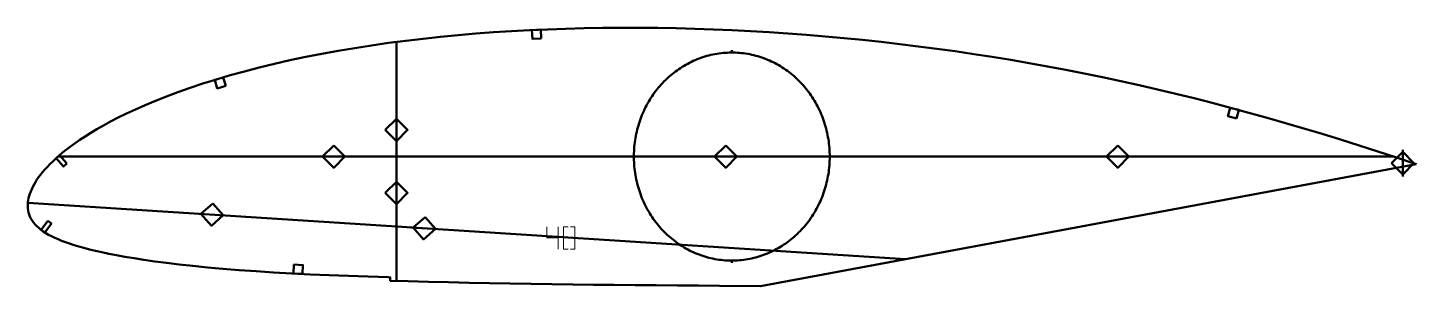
# Model space of a CAD drawing. Header units: metres. Extents: x 9 to 630, y 142 to 258.
import ezdxf

# ---------------------------------------------------------------- set-up
doc = ezdxf.new("R2010")
doc.units = ezdxf.units.M
doc.layers.add('Layer', color=1, linetype='Continuous', lineweight=50)
doc.layers.add('NumLabel', color=1, linetype='Continuous', lineweight=15)

msp = doc.modelspace()

# ---------------------------------------------------------------- linework, layer by layer
at = {"layer": 'Layer', "color": 7}
for p, q in [((174.29, 144.46), (174.29, 251.22)), ((174.29, 205.9), (174.29, 217.9)), ((22.95, 200), (620.19, 200)), ((140.3, 200), (152.3, 200)), ((315.57, 200), (327.57, 200)), ((490.84, 200), (502.84, 200)), ((624.29, 191.07), (624.29, 203.07)), ((624.29, 195.5), (624.29, 198.64)), ((174.29, 177.78), (174.29, 189.78)), ((9.53, 179.4), (402, 154.16)), ((85.93, 174.49), (97.91, 173.71)), ((180.81, 168.38), (192.78, 167.61))]:
    msp.add_line(p, q, dxfattribs=at)
at = {"layer": 'Layer'}
for p, q in [((324.29, 246.48), (324.29, 247.48)), ((280.51, 200), (279.51, 200)), ((368.08, 200), (369.08, 200)), ((324.29, 153.52), (324.29, 152.52))]:
    msp.add_line(p, q, dxfattribs=at)
for points in [[(630.35, 196.63), (630.35, 196.63), (629.89, 196.78), (621.49, 199.57), (613.14, 202.3), (604.83, 204.97), (596.55, 207.58), (588.3, 210.12), (580.08, 212.59), (571.87, 215), (563.68, 217.34), (555.5, 219.62), (547.33, 221.83), (539.16, 223.97), (530.99, 226.05), (522.82, 228.06), (514.64, 230.01), (506.46, 231.89), (498.27, 233.7), (490.08, 235.45), (481.88, 237.13), (473.67, 238.74), (465.45, 240.29), (457.22, 241.77), (448.99, 243.19), (440.74, 244.54), (432.49, 245.82), (424.22, 247.03), (415.96, 248.18), (407.67, 249.26), (399.38, 250.27), (391.07, 251.22), (382.75, 252.1), (374.43, 252.92), (366.09, 253.67), (357.75, 254.36), (349.41, 254.98), (341.06, 255.54), (332.72, 256.02), (324.39, 256.45), (316.06, 256.8), (307.75, 257.09), (299.45, 257.31), (291.16, 257.46), (282.9, 257.54), (274.65, 257.55), (266.43, 257.48), (258.24, 257.34), (250.07, 257.13), (241.94, 256.85), (233.84, 256.49), (225.79, 256.05), (217.77, 255.54), (209.8, 254.94), (201.89, 254.27), (194.02, 253.52), (186.22, 252.68), (178.49, 251.76), (170.82, 250.76), (163.23, 249.68), (155.73, 248.51), (148.32, 247.26), (141, 245.92), (133.79, 244.51), (126.72, 243.01), (119.79, 241.44), (113.01, 239.8), (106.4, 238.09), (99.99, 236.32), (93.79, 234.49), (87.82, 232.62), (82.1, 230.72), (76.64, 228.79), (71.46, 226.85), (66.57, 224.92), (61.98, 223), (57.68, 221.1), (53.68, 219.24), (49.95, 217.42), (46.5, 215.65), (43.3, 213.92), (40.35, 212.24), (37.62, 210.61), (35.09, 209.03), (32.76, 207.5), (30.6, 206.02), (28.6, 204.57), (26.75, 203.17), (25.05, 201.8), (23.47, 200.46), (22.01, 199.15), (20.65, 197.87), (19.39, 196.61), (18.22, 195.38), (17.13, 194.18), (16.11, 193.02), (15.18, 191.89), (14.33, 190.79), (13.56, 189.71), (12.88, 188.63), (12.26, 187.56), (11.71, 186.5), (11.23, 185.45), (10.79, 184.42), (10.42, 183.41), (10.11, 182.43), (9.86, 181.47), (9.67, 180.53), (9.55, 179.6), (9.48, 178.6), (9.47, 177.77), (9.51, 176.85), (9.62, 175.93), (9.8, 175.02), (10.07, 174.12), (10.42, 173.22), (10.87, 172.33), (11.41, 171.45), (12.04, 170.58), (12.74, 169.73), (13.53, 168.9), (14.4, 168.1), (15.36, 167.32), (16.41, 166.56), (17.55, 165.83), (18.78, 165.11), (20.09, 164.4), (21.5, 163.71), (23, 163.04), (24.62, 162.38), (26.34, 161.74), (28.19, 161.1), (30.18, 160.46), (32.31, 159.83), (34.61, 159.19), (37.08, 158.55), (39.75, 157.9), (42.65, 157.25), (45.79, 156.59), (49.21, 155.92), (52.93, 155.24), (56.99, 154.56), (61.42, 153.87), (66.25, 153.18), (71.49, 152.49), (77.16, 151.81), (83.26, 151.14), (89.78, 150.5), (96.68, 149.88), (103.95, 149.3), (111.53, 148.76), (119.4, 148.25), (127.5, 147.79), (135.8, 147.38), (144.29, 147), (152.93, 146.66), (161.72, 146.36), (170.65, 146.08), (171.59, 146.05), (171.54, 144.55), (179.6, 144.3), (188.62, 144.05), (197.67, 143.84), (206.78, 143.66), (215.98, 143.5), (225.25, 143.35), (234.54, 143.19), (243.85, 143.04), (253.13, 142.9), (262.42, 142.78), (271.74, 142.68), (281.11, 142.6), (290.52, 142.51), (299.94, 142.42), (309.38, 142.34), (318.8, 142.25), (337.15, 142.09), (630.35, 196.63)], [(368.08, 200), (368.07, 200.98), (368.04, 201.95), (367.99, 202.93), (367.93, 203.9), (367.84, 204.87), (367.73, 205.84), (367.61, 206.81), (367.46, 207.78), (367.3, 208.74), (367.12, 209.69), (366.92, 210.65), (366.7, 211.6), (366.46, 212.54), (366.2, 213.48), (365.92, 214.41), (365.63, 215.33), (365.32, 216.25), (364.99, 217.16), (364.64, 218.07), (364.27, 218.96), (363.89, 219.85), (363.48, 220.73), (363.07, 221.6), (362.63, 222.46), (362.18, 223.31), (361.71, 224.15), (361.22, 224.98), (360.72, 225.8), (360.2, 226.6), (359.66, 227.4), (359.11, 228.18), (358.55, 228.95), (357.97, 229.71), (357.37, 230.45), (356.76, 231.18), (356.14, 231.9), (355.5, 232.6), (354.85, 233.29), (354.18, 233.97), (353.5, 234.63), (352.81, 235.27), (352.11, 235.9), (351.39, 236.51), (350.66, 237.11), (349.92, 237.69), (349.17, 238.25), (348.41, 238.8), (347.63, 239.32), (346.85, 239.84), (346.05, 240.33), (345.25, 240.81), (344.44, 241.27), (343.62, 241.71), (342.79, 242.13), (341.95, 242.53), (341.1, 242.92), (340.25, 243.28), (339.39, 243.63), (338.52, 243.95), (337.65, 244.26), (336.77, 244.55), (335.89, 244.82), (335, 245.07), (334.1, 245.3), (333.2, 245.5), (332.3, 245.69), (331.39, 245.86), (330.48, 246.01), (329.57, 246.14), (328.66, 246.25), (327.74, 246.33), (326.82, 246.4), (325.9, 246.45), (324.98, 246.47), (324.06, 246.48), (323.14, 246.46), (322.23, 246.42), (321.31, 246.37), (320.39, 246.29), (319.47, 246.19), (318.56, 246.08), (317.65, 245.94), (316.74, 245.78), (315.84, 245.6), (314.94, 245.4), (314.04, 245.18), (313.15, 244.95), (312.26, 244.69), (311.38, 244.41), (310.5, 244.11), (309.63, 243.79), (308.77, 243.46), (307.91, 243.1), (307.06, 242.73), (306.22, 242.33), (305.39, 241.92), (304.56, 241.49), (303.74, 241.04), (302.93, 240.57), (302.14, 240.09), (301.35, 239.58), (300.57, 239.06), (299.8, 238.52), (299.04, 237.97), (298.3, 237.4), (297.56, 236.81), (296.84, 236.21), (296.13, 235.59), (295.43, 234.95), (294.75, 234.3), (294.07, 233.63), (293.41, 232.95), (292.77, 232.25), (292.14, 231.54), (291.52, 230.82), (290.92, 230.08), (290.33, 229.33), (289.76, 228.57), (289.2, 227.79), (288.66, 227), (288.13, 226.2), (287.62, 225.39), (287.12, 224.56), (286.65, 223.73), (286.18, 222.88), (285.74, 222.03), (285.31, 221.17), (284.9, 220.29), (284.51, 219.41), (284.13, 218.52), (283.78, 217.62), (283.44, 216.71), (283.11, 215.79), (282.81, 214.87), (282.53, 213.94), (282.26, 213.01), (282.01, 212.07), (281.78, 211.12), (281.57, 210.17), (281.38, 209.22), (281.21, 208.26), (281.05, 207.29), (280.92, 206.33), (280.8, 205.36), (280.7, 204.39), (280.63, 203.42), (280.57, 202.44), (280.53, 201.46), (280.51, 200.49), (280.51, 199.51), (280.53, 198.54), (280.57, 197.56), (280.63, 196.58), (280.7, 195.61), (280.8, 194.64), (280.92, 193.67), (281.05, 192.71), (281.21, 191.74), (281.38, 190.78), (281.57, 189.83), (281.78, 188.88), (282.01, 187.93), (282.26, 186.99), (282.53, 186.06), (282.81, 185.13), (283.11, 184.21), (283.44, 183.29), (283.78, 182.38), (284.13, 181.48), (284.51, 180.59), (284.9, 179.71), (285.31, 178.83), (285.74, 177.97), (286.18, 177.12), (286.65, 176.27), (287.12, 175.44), (287.62, 174.61), (288.13, 173.8), (288.66, 173), (289.2, 172.21), (289.76, 171.43), (290.33, 170.67), (290.92, 169.92), (291.52, 169.18), (292.14, 168.46), (292.77, 167.75), (293.41, 167.05), (294.07, 166.37), (294.75, 165.7), (295.43, 165.05), (296.13, 164.41), (296.84, 163.79), (297.56, 163.19), (298.3, 162.6), (299.04, 162.03), (299.8, 161.48), (300.57, 160.94), (301.35, 160.42), (302.14, 159.91), (302.93, 159.43), (303.74, 158.96), (304.56, 158.51), (305.39, 158.08), (306.22, 157.67), (307.06, 157.27), (307.91, 156.9), (308.77, 156.54), (309.63, 156.21), (310.5, 155.89), (311.38, 155.59), (312.26, 155.31), (313.15, 155.05), (314.04, 154.82), (314.94, 154.6), (315.84, 154.4), (316.74, 154.22), (317.65, 154.06), (318.56, 153.92), (319.47, 153.81), (320.39, 153.71), (321.31, 153.63), (322.23, 153.58), (323.14, 153.54), (324.06, 153.52), (324.98, 153.53), (325.9, 153.55), (326.82, 153.6), (327.74, 153.67), (328.66, 153.75), (329.57, 153.86), (330.48, 153.99), (331.39, 154.14), (332.3, 154.31), (333.2, 154.5), (334.1, 154.7), (335, 154.93), (335.89, 155.18), (336.77, 155.45), (337.65, 155.74), (338.52, 156.05), (339.39, 156.37), (340.25, 156.72), (341.1, 157.08), (341.95, 157.47), (342.79, 157.87), (343.62, 158.29), (344.44, 158.73), (345.25, 159.19), (346.05, 159.67), (346.85, 160.16), (347.63, 160.68), (348.41, 161.2), (349.17, 161.75), (349.92, 162.31), (350.66, 162.89), (351.39, 163.49), (352.11, 164.1), (352.81, 164.73), (353.5, 165.37), (354.18, 166.03), (354.85, 166.71), (355.5, 167.4), (356.14, 168.1), (356.76, 168.82), (357.37, 169.55), (357.97, 170.29), (358.55, 171.05), (359.11, 171.82), (359.66, 172.6), (360.2, 173.4), (360.72, 174.2), (361.22, 175.02), (361.71, 175.85), (362.18, 176.69), (362.63, 177.54), (363.07, 178.4), (363.48, 179.27), (363.89, 180.15), (364.27, 181.04), (364.64, 181.93), (364.99, 182.84), (365.32, 183.75), (365.63, 184.67), (365.92, 185.59), (366.2, 186.52), (366.46, 187.46), (366.7, 188.4), (366.92, 189.35), (367.12, 190.31), (367.3, 191.26), (367.46, 192.22), (367.61, 193.19), (367.73, 194.16), (367.84, 195.13), (367.93, 196.1), (367.99, 197.07), (368.04, 198.05), (368.07, 199.02), (368.08, 200)]]:
    msp.add_lwpolyline(points, close=True, dxfattribs=at)
for points in [[(239.11, 252.72), (235.11, 252.54), (234.93, 256.54), (238.93, 256.72), (239.11, 252.72)], [(98.04, 231.57), (94.2, 230.44), (93.07, 234.28), (96.91, 235.41), (98.04, 231.57)], [(550.03, 216.96), (546.17, 218), (547.21, 221.86), (551.08, 220.82), (550.03, 216.96)], [(169.29, 211.9), (174.29, 216.9), (179.29, 211.9), (174.29, 206.9), (169.29, 211.9)], [(146.3, 205), (151.3, 200), (146.3, 195), (141.3, 200), (146.3, 205)], [(321.57, 205), (326.57, 200), (321.57, 195), (316.57, 200), (321.57, 205)], [(496.84, 205), (501.84, 200), (496.84, 195), (491.84, 200), (496.84, 205)], [(26.93, 196.86), (25.45, 195.52), (22.11, 199.24), (23.59, 200.58), (26.93, 196.86)], [(619.29, 197.07), (624.29, 202.07), (629.29, 197.07), (624.29, 192.07), (619.29, 197.07)], [(169.29, 183.78), (174.29, 188.78), (179.29, 183.78), (174.29, 178.78), (169.29, 183.78)], [(92.24, 179.09), (96.91, 173.78), (91.6, 169.11), (86.93, 174.42), (92.24, 179.09)], [(18.4, 171.29), (20.02, 170.13), (17.1, 166.07), (15.48, 167.23), (18.4, 171.29)], [(187.11, 172.99), (191.78, 167.68), (186.47, 163.01), (181.8, 168.32), (187.11, 172.99)], [(128.49, 151.75), (132.48, 151.55), (132.28, 147.55), (128.29, 147.75), (128.49, 151.75)]]:
    msp.add_lwpolyline(points, dxfattribs=at)
at = {"layer": 'NumLabel', "color": 1}
for points in [[(241.59, 168.65), (241.59, 163.65), (246.59, 163.65), (246.59, 168.65), (246.59, 158.65)], [(251.09, 168.65), (249.09, 168.65), (249.09, 158.65), (251.09, 158.65)], [(252.09, 158.65), (254.09, 158.65), (254.09, 168.65), (252.09, 168.65)]]:
    msp.add_lwpolyline(points, dxfattribs=at)

doc.saveas('drawing.dxf')
